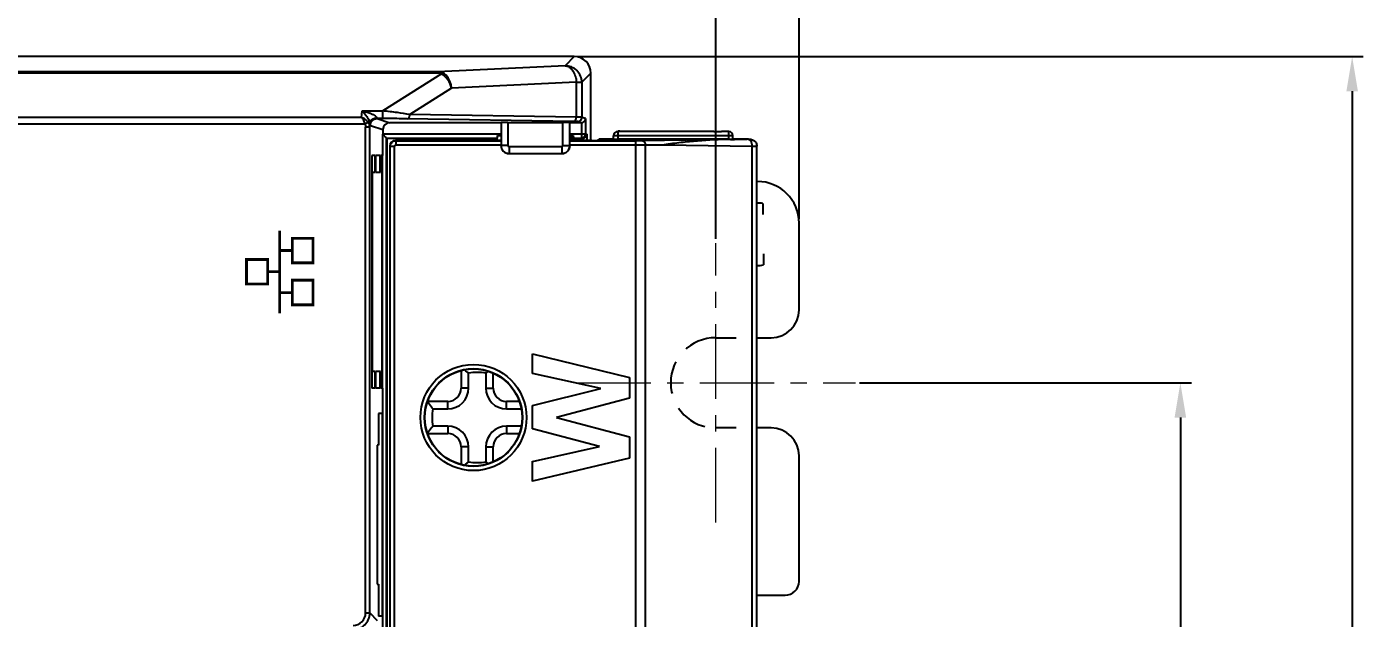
# Model space of a CAD drawing. Header units: millimetres. Extents: x 5329 to 6973, y -914 to -356.
# Drawn here: x 6601.3 to 6697.6, y -473.5 to -430.9 of the extents above; entities that cross this region are included whole.
import ezdxf

# ---------------------------------------------------------------- set-up
doc = ezdxf.new("R2010")
doc.units = ezdxf.units.MM
doc.header["$PDMODE"] = 3
doc.header["$PDSIZE"] = 1
doc.linetypes.add('CENTER', pattern=[17.8, 10.75, -2.35, 2.35, -2.35])
doc.linetypes.add('HIDDEN', pattern=[3.525, 2.35, -1.175])
doc.layers.get('0').update_dxf_attribs({"linetype": 'CONTINUOUS'})
doc.layers.get('Defpoints').update_dxf_attribs({"linetype": 'CONTINUOUS'})
doc.layers.add('3', color=112, linetype='CENTER', lineweight=15)
doc.layers.add('Dim', color=1, linetype='CONTINUOUS')
doc.styles.add('OMI-1', font='arial.ttf', dxfattribs={"oblique": 1})
doc.dimstyles.new('1', dxfattribs={"dimtxt": 4, "dimasz": 2.5, "dimexe": 0.8, "dimexo": 0.3, "dimgap": 0.5, "dimtad": 1, "dimtoh": 1, "dimdec": 1, "dimzin": 0, "dimdsep": 46, "dimtxsty": 'OMI-1', "dimcen": 0, "dimclrd": 256, "dimclre": 256, "dimclrt": 256, "dimadec": 0, "dimazin": 0, "dimtfac": 0.8, "dimtdec": 1, "dimtix": 1, "dimtmove": 0, "dimatfit": 3, "dimfxl": 1, "dimtolj": 1, "dimtzin": 0, "dimarcsym": 0})

# ---------------------------------------------------------------- blocks, each defined once
blk = doc.blocks.new('*D6098')
at = {"layer": 'Defpoints', "color": 0}
for p in [(6396.946, -413.207), (6396.946, -446.488), (6650.946, -446.488)]:
    blk.add_point(p, dxfattribs=at)
at = {"layer": 'Dim', "lineweight": -2}
for p, q in [((6396.946, -446.188), (6396.946, -412.407)), ((6648.446, -413.207), (6399.446, -413.207)), ((6650.946, -446.188), (6650.946, -412.407))]:
    blk.add_line(p, q, dxfattribs=at)
at = {"layer": 'Dim'}
for points in [[(6399.446, -412.79), (6399.446, -413.624), (6396.946, -413.207)], [(6648.446, -413.624), (6648.446, -412.79), (6650.946, -413.207)]]:
    blk.add_solid(points, dxfattribs=at)
at = {"layer": 'Dim', "insert": (6523.946, -410.665), "char_height": 4, "attachment_point": 5, "style": 'OMI-1'}
blk.add_mtext('\\A1;254.0', dxfattribs=at)
blk = doc.blocks.new('*D6099')
at = {"layer": 'Defpoints', "color": 0}
for p in [(6661.008, -456.55), (6661.008, -506.55), (6684.431, -506.55)]:
    blk.add_point(p, dxfattribs=at)
at = {"layer": 'Dim', "lineweight": -2}
for p, q in [((6661.308, -456.55), (6685.231, -456.55)), ((6684.431, -459.05), (6684.431, -504.05)), ((6661.308, -506.55), (6685.231, -506.55))]:
    blk.add_line(p, q, dxfattribs=at)
at = {"layer": 'Dim'}
for points in [[(6684.847, -459.05), (6684.014, -459.05), (6684.431, -456.55)], [(6684.014, -504.05), (6684.847, -504.05), (6684.431, -506.55)]]:
    blk.add_solid(points, dxfattribs=at)
at = {"layer": 'Dim', "insert": (6681.889, -481.55), "char_height": 4, "attachment_point": 5, "rotation": 90, "style": 'OMI-1'}
blk.add_mtext('\\A1;50.0', dxfattribs=at)
blk = doc.blocks.new('*D6110')
at = {"layer": 'Defpoints', "color": 0}
for p in [(6656.946, -404.358), (6390.946, -445.05), (6656.946, -445.05)]:
    blk.add_point(p, dxfattribs=at)
at = {"layer": 'Dim', "lineweight": -2}
for p, q in [((6390.946, -444.75), (6390.946, -403.558)), ((6656.946, -444.75), (6656.946, -403.558)), ((6393.446, -404.358), (6654.446, -404.358))]:
    blk.add_line(p, q, dxfattribs=at)
at = {"layer": 'Dim'}
for points in [[(6393.446, -403.941), (6393.446, -404.775), (6390.946, -404.358)], [(6654.446, -404.775), (6654.446, -403.941), (6656.946, -404.358)]]:
    blk.add_solid(points, dxfattribs=at)
at = {"layer": 'Dim', "insert": (6523.946, -401.816), "char_height": 4, "attachment_point": 5, "style": 'OMI-1'}
blk.add_mtext('\\A1;266.0', dxfattribs=at)
blk = doc.blocks.new('*D6112')
at = {"layer": 'Defpoints', "color": 0}
for p in [(6650.946, -413.207), (6656.946, -445.05), (6650.946, -446.488)]:
    blk.add_point(p, dxfattribs=at)
at = {"layer": 'Dim', "lineweight": -2}
for p, q in [((6648.446, -413.207), (6645.946, -413.207)), ((6650.946, -446.188), (6650.946, -412.407)), ((6656.946, -413.207), (6650.946, -413.207)), ((6656.946, -444.75), (6656.946, -412.407)), ((6659.446, -413.207), (6661.946, -413.207))]:
    blk.add_line(p, q, dxfattribs=at)
at = {"layer": 'Dim'}
for points in [[(6648.446, -413.624), (6648.446, -412.79), (6650.946, -413.207)], [(6659.446, -412.79), (6659.446, -413.624), (6656.946, -413.207)]]:
    blk.add_solid(points, dxfattribs=at)
at = {"layer": 'Dim', "insert": (6653.946, -410.665), "char_height": 4, "attachment_point": 5, "style": 'OMI-1'}
blk.add_mtext('\\A1;6.0', dxfattribs=at)
blk = doc.blocks.new('*D6113')
at = {"layer": 'Defpoints', "color": 0}
for p in [(6640.747, -433.05), (6640.746, -530.05), (6696.813, -530.051)]:
    blk.add_point(p, dxfattribs=at)
at = {"layer": 'Dim', "lineweight": -2}
for p, q in [((6641.047, -433.05), (6697.614, -433.051)), ((6696.814, -435.551), (6696.813, -527.551)), ((6641.046, -530.05), (6697.613, -530.051))]:
    blk.add_line(p, q, dxfattribs=at)
at = {"layer": 'Dim'}
for points in [[(6697.231, -435.551), (6696.398, -435.551), (6696.814, -433.051)], [(6696.396, -527.551), (6697.229, -527.551), (6696.813, -530.051)]]:
    blk.add_solid(points, dxfattribs=at)
at = {"layer": 'Dim', "insert": (6694.271, -481.551), "char_height": 4, "attachment_point": 5, "rotation": 89.99903, "style": 'OMI-1'}
blk.add_mtext('\\A1;97.0', dxfattribs=at)

msp = doc.modelspace()

# ---------------------------------------------------------------- linework, layer by layer
at = {"color": 7, "linetype": 'Continuous'}
for p, q in [((6640.747, -433.05), (6436.146, -433.05)), ((6640.747, -433.05), (6640.086, -433.711)), ((6630.912, -434.144), (6584.459, -434.144)), ((6630.912, -434.251), (6584.798, -434.251)), ((6631.178, -434.303), (6626.943, -436.973)), ((6640.086, -433.711), (6630.912, -434.144)), ((6630.912, -434.251), (6630.912, -434.144)), ((6641.946, -434.248), (6641.285, -434.909)), ((6641.946, -439.101), (6641.946, -434.248)), ((6631.906, -435.333), (6628.891, -437.234)), ((6640.889, -434.909), (6631.906, -435.333)), ((6640.889, -434.909), (6641.285, -434.909)), ((6640.889, -434.909), (6640.889, -437.422)), ((6641.285, -434.909), (6641.285, -437.433)), ((6625.417, -437.441), (6625.452, -436.973)), ((6625.452, -436.973), (6626.943, -436.973)), ((6626.943, -437.518), (6626.943, -436.973)), ((6640.889, -437.422), (6628.891, -437.234)), ((6625.417, -437.441), (6596.834, -437.441)), ((6625.653, -437.932), (6596.834, -437.932)), ((6625.898, -437.797), (6625.653, -437.932)), ((6626.002, -438.131), (6625.702, -438.131)), ((6625.702, -473.124), (6625.702, -438.132)), ((6626.002, -438.131), (6626.021, -437.87)), ((6626.002, -473.124), (6626.002, -438.131)), ((6626.045, -438.018), (6626.946, -438.318)), ((6626.943, -437.518), (6626.544, -437.518)), ((6626.544, -437.518), (6627.446, -437.819)), ((6626.946, -438.318), (6626.946, -438.62)), ((6635.446, -437.819), (6627.446, -437.819)), ((6640.689, -437.722), (6628.691, -437.534)), ((6635.446, -437.819), (6635.463, -437.801)), ((6635.463, -437.801), (6635.463, -439.447)), ((6635.963, -437.793), (6639.928, -437.793)), ((6635.963, -437.793), (6635.963, -439.447)), ((6639.928, -439.447), (6639.928, -437.793)), ((6640.428, -439.447), (6640.428, -437.801)), ((6641.258, -437.819), (6640.446, -437.819)), ((6641.242, -437.819), (6640.985, -437.733)), ((6641.258, -437.819), (6641.258, -438.92)), ((6641.557, -437.524), (6641.285, -437.433)), ((6641.557, -437.524), (6641.557, -438.62)), ((6626.946, -438.62), (6635.446, -438.62)), ((6626.946, -440.175), (6626.946, -438.65)), ((6627.217, -438.92), (6626.946, -438.65)), ((6627, -438.704), (6626.946, -438.65)), ((6627.05, -438.754), (6627, -438.704)), ((6627.169, -438.873), (6627.136, -438.84)), ((6627.195, -438.899), (6627.169, -438.873)), ((6627.211, -438.914), (6627.195, -438.899)), ((6627.217, -438.92), (6627.211, -438.914)), ((6627.217, -438.92), (6635.212, -438.92)), ((6627.217, -524.179), (6627.217, -438.92)), ((6635.186, -438.947), (6627.243, -438.947)), ((6627.243, -438.947), (6627.243, -524.153)), ((6635.452, -439.101), (6627.846, -439.101)), ((6627.87, -439.126), (6627.846, -439.101)), ((6627.87, -439.126), (6635.452, -439.126)), ((6627.87, -439.126), (6627.87, -439.425)), ((6635.186, -439.101), (6635.186, -438.947)), ((6635.217, -438.745), (6635.452, -438.745)), ((6642.015, -439.101), (6640.439, -439.101)), ((6640.439, -439.126), (6645.192, -439.126)), ((6640.44, -438.745), (6640.675, -438.745)), ((6640.446, -438.62), (6641.557, -438.62)), ((6640.546, -438.752), (6640.546, -439.101)), ((6640.679, -438.92), (6641.258, -438.92)), ((6641.352, -438.947), (6640.706, -438.947)), ((6640.706, -439.101), (6640.706, -438.947)), ((6641.258, -438.92), (6641.337, -438.947)), ((6641.352, -438.947), (6641.352, -439.101)), ((6641.557, -438.62), (6641.652, -438.652)), ((6641.652, -438.652), (6641.652, -439.101)), ((6642.365, -439.095), (6642.476, -439.058)), ((6642.534, -439), (6642.476, -439.058)), ((6643.576, -439), (6642.534, -439)), ((6652.176, -438.755), (6643.576, -438.755)), ((6643.576, -439), (6643.576, -438.755)), ((6650.796, -438.455), (6643.876, -438.455)), ((6643.876, -438.455), (6643.876, -439.005)), ((6651.876, -439.005), (6643.876, -439.005)), ((6643.946, -438.35), (6643.946, -438.455)), ((6645.192, -523.974), (6645.192, -439.126)), ((6652, -439.023), (6645.66, -439.122)), ((6650.801, -438.455), (6651.35, -438.455)), ((6651.876, -438.455), (6651.355, -438.455)), ((6651.876, -439.005), (6651.876, -438.455)), ((6652.176, -439), (6652.176, -438.755)), ((6653.154, -439), (6652.176, -439)), ((6653.245, -439.001), (6653.167, -439)), ((6626.391, -440.175), (6626.147, -440.175)), ((6626.147, -440.175), (6626.147, -456.925)), ((6626.391, -441.375), (6626.391, -440.175)), ((6626.742, -440.175), (6626.449, -440.175)), ((6626.449, -441.375), (6626.449, -440.175)), ((6626.742, -441.375), (6626.742, -440.175)), ((6626.946, -440.175), (6626.8, -440.175)), ((6626.8, -441.375), (6626.8, -440.175)), ((6626.917, -456.925), (6626.917, -440.175)), ((6627.446, -439.501), (6627.446, -523.598)), ((6627.446, -439.501), (6627.47, -439.525)), ((6627.77, -439.525), (6627.47, -439.525)), ((6627.47, -523.574), (6627.47, -439.525)), ((6627.77, -439.525), (6627.77, -523.574)), ((6635.453, -439.425), (6627.87, -439.425)), ((6635.963, -439.447), (6635.453, -439.447)), ((6636.046, -439.529), (6639.846, -439.529)), ((6636.046, -439.529), (6636.046, -440.04)), ((6636.046, -440.029), (6639.846, -440.029)), ((6639.846, -439.529), (6639.846, -440.04)), ((6639.928, -439.447), (6640.439, -439.447)), ((6645.192, -439.425), (6640.439, -439.425)), ((6645.861, -439.422), (6647.217, -439.401)), ((6645.861, -439.422), (6645.861, -523.677)), ((6647.217, -439.401), (6653.572, -439.501)), ((6653.572, -523.598), (6653.572, -439.501)), ((6653.903, -523.592), (6653.903, -439.507)), ((6626.147, -441.375), (6626.391, -441.375)), ((6626.21, -455.725), (6626.21, -441.375)), ((6626.449, -441.375), (6626.742, -441.375)), ((6626.8, -441.375), (6626.883, -441.375)), ((6626.883, -441.375), (6626.883, -455.725)), ((6653.903, -442.05), (6653.946, -442.05)), ((6654.339, -443.634), (6654.346, -444.432)), ((6656.946, -451.3), (6656.946, -445.05)), ((6654.374, -447.26), (6654.381, -448.057)), ((6653.903, -453.3), (6654.946, -453.3)), ((6637.734, -454.474), (6637.726, -454.463)), ((6637.734, -454.474), (6644.717, -456.17)), ((6637.734, -455.879), (6637.734, -454.474)), ((6632.596, -455.665), (6632.596, -456.928)), ((6626.391, -455.725), (6626.147, -455.725)), ((6626.391, -456.925), (6626.391, -455.725)), ((6626.742, -455.725), (6626.449, -455.725)), ((6626.449, -456.925), (6626.449, -455.725)), ((6626.742, -456.925), (6626.742, -455.725)), ((6626.883, -455.725), (6626.8, -455.725)), ((6626.8, -456.925), (6626.8, -455.725)), ((6633.125, -456.928), (6633.125, -455.86)), ((6634.367, -455.86), (6634.367, -456.928)), ((6634.896, -456.928), (6634.896, -455.858)), ((6637.734, -455.879), (6637.726, -455.886)), ((6642.653, -456.959), (6637.734, -455.879)), ((6644.717, -456.17), (6644.726, -456.163)), ((6644.717, -456.17), (6644.717, -457.655)), ((6626.391, -456.925), (6626.147, -456.925)), ((6626.742, -456.925), (6626.449, -456.925)), ((6626.946, -456.925), (6626.8, -456.925)), ((6626.946, -524.45), (6626.946, -456.925)), ((6633.125, -456.928), (6632.596, -456.928)), ((6634.367, -456.928), (6634.896, -456.928)), ((6637.734, -458.194), (6642.653, -456.959)), ((6642.653, -456.959), (6642.615, -456.96)), ((6631.625, -457.899), (6630.175, -457.899)), ((6630.556, -458.428), (6631.625, -458.428)), ((6631.625, -458.428), (6631.625, -457.899)), ((6636.776, -457.899), (6635.867, -457.899)), ((6635.867, -458.428), (6635.867, -457.899)), ((6635.867, -458.428), (6636.913, -458.428)), ((6637.734, -458.194), (6637.726, -458.187)), ((6637.734, -459.861), (6637.734, -458.194)), ((6644.717, -457.655), (6639.458, -459.056)), ((6644.717, -457.655), (6644.726, -457.662)), ((6626.92, -458.75), (6626.631, -458.75)), ((6626.631, -458.75), (6626.631, -461.05)), ((6626.92, -473.35), (6626.92, -458.75)), ((6639.458, -459.056), (6639.492, -459.056)), ((6639.458, -459.056), (6644.717, -460.452)), ((6630.175, -460.2), (6631.625, -460.2)), ((6631.625, -459.671), (6630.556, -459.671)), ((6631.625, -459.671), (6631.625, -460.2)), ((6636.913, -459.671), (6635.867, -459.671)), ((6635.867, -459.671), (6635.867, -460.2)), ((6635.867, -460.2), (6636.776, -460.2)), ((6637.734, -459.861), (6637.726, -459.868)), ((6642.571, -461.148), (6637.734, -459.861)), ((6644.717, -460.452), (6644.726, -460.446)), ((6644.717, -460.452), (6644.717, -461.972)), ((6654.946, -459.8), (6653.903, -459.8)), ((6626.631, -461.05), (6626.527, -461.05)), ((6626.527, -461.05), (6626.527, -471.05)), ((6633.125, -461.171), (6632.596, -461.171)), ((6632.596, -461.171), (6632.596, -462.434)), ((6633.125, -462.24), (6633.125, -461.171)), ((6634.367, -461.171), (6634.896, -461.171)), ((6634.367, -461.171), (6634.367, -462.24)), ((6634.896, -462.241), (6634.896, -461.171)), ((6637.734, -462.21), (6642.571, -461.148)), ((6642.571, -461.148), (6642.534, -461.148)), ((6637.734, -462.21), (6637.726, -462.203)), ((6644.717, -461.972), (6637.734, -463.639)), ((6637.734, -463.639), (6637.734, -462.21)), ((6644.717, -461.972), (6644.726, -461.978)), ((6656.946, -470.85), (6656.946, -461.8)), ((6637.734, -463.639), (6637.726, -463.65)), ((6626.527, -471.05), (6626.631, -471.05)), ((6626.631, -471.05), (6626.631, -473.35)), ((6653.903, -471.85), (6655.946, -471.85)), ((6625.702, -473.124), (6626.002, -473.124)), ((6626.002, -473.124), (6626.539, -473.661)), ((6626.92, -473.35), (6626.631, -473.35))]:
    msp.add_line(p, q, dxfattribs=at)
at = {"linetype": 'HIDDEN'}
for p, q in [((6650.946, -453.3), (6652.419, -453.3)), ((6652.419, -459.8), (6650.946, -459.8))]:
    msp.add_line(p, q, dxfattribs=at)
at = {"const_width": 0.2}
for points in [[(6619.508, -451.554), (6619.508, -445.584)], [(6619.525, -447.021), (6620.426, -447.021)], [(6618.644, -448.55), (6619.529, -448.55)], [(6619.515, -450.064), (6620.406, -450.064)]]:
    msp.add_lwpolyline(points, dxfattribs=at)
for points in [[(6620.415, -447.906), (6620.415, -446.138), (6621.919, -446.138), (6621.919, -447.906)], [(6617.12, -449.44), (6617.12, -447.665), (6618.647, -447.665), (6618.647, -449.44)], [(6620.422, -450.937), (6620.422, -449.161), (6621.911, -449.161), (6621.911, -450.937)]]:
    msp.add_lwpolyline(points, close=True, dxfattribs=at)
at = {"color": 7, "linetype": 'Continuous'}
for radius in [3.824, 3.525, 3.5]:
    msp.add_circle((6633.476, -459.05), radius, dxfattribs=at)
for centre, radius, start, end in [((6643.876, -438.755), 0.3, 90, 180), ((6651.876, -438.755), 0.3, 0, 90), ((6636.046, -439.447), 0.582, 180, 270), ((6636.046, -439.447), 0.0825, 180, 270), ((6639.846, -439.447), 0.582, 270, 0), ((6639.846, -439.447), 0.0825, 270, 0), ((6653.946, -445.05), 3, 0, 90), ((6653.946, -445.85), 2.25, 79.94248, 91.09875), ((6653.946, -445.85), 2.25, 268.90021, 281.15921), ((6654.946, -451.3), 2, 270, 0), ((6633.746, -459.05), 3.25, 78.97861, 101.02139), ((6631.625, -456.928), 1.5, 270, 0), ((6631.625, -456.928), 0.971, 270, 0), ((6635.867, -456.928), 1.5, 180, 270), ((6635.867, -456.928), 0.971, 180, 270), ((6633.746, -459.05), 3.25, 168.97861, 191.02139), ((6631.625, -461.171), 1.5, 0, 90), ((6631.625, -461.171), 0.971, 0, 90), ((6635.867, -461.171), 1.5, 90, 180), ((6635.867, -461.171), 0.971, 90, 180), ((6654.946, -461.8), 2, 0, 90), ((6633.746, -459.05), 3.25, 258.97861, 281.02139), ((6655.946, -470.85), 1, 270, 0)]:
    msp.add_arc(centre, radius, start, end, dxfattribs=at)
at = {"color": 7, "linetype": 'HIDDEN'}
msp.add_arc((6650.946, -456.55), 3.25, 90, 270, dxfattribs=at)
at = {"color": 7, "linetype": 'Continuous'}
for centre, major_axis, ratio, start_param, end_param in [((6640.746, -434.25), (0, 1.201), 0.999411, -1.570796, 0), ((6640.744, -434.251), (0.851, 0.851), 0.997265, -0.784029, 0.784029), ((6627.447, -438.319), (0.475, -0.158), 0.998478, 1.89276, 3.462643), ((6635.963, -437.801), (0.5, 0), 0.017455, 1.570796, 3.124139), ((6639.928, -437.801), (0.5, 0), 0.017455, 0.017453, 1.570796), ((6626.962, -438.62), (0, 0.3), 0.052408, -4.712389, -4.614606), ((6627.846, -439.501), (0.283, -0.283), 0.999695, 2.356347, 3.926839), ((6635.212, -438.62), (0, 0.3), 0.017479, -3.124139, -2.000133), ((6640.679, -438.62), (0, 0.3), 0.017479, 2.000133, 3.124139), ((6642.015, -439.095), (0.35, 0), 0.017455, -1.570796, -0.05236), ((6643.876, -439), (0.3, 0), 0.017455, -3.141593, -1.570796), ((6651.876, -439), (0.3, 0), 0.017455, -1.570796, 0), ((6637.254, -439.25), (15.917, 0.25), 0.000737, 5.89714, 6.330133)]:
    msp.add_ellipse(centre, major_axis=major_axis, ratio=ratio, start_param=start_param, end_param=end_param, dxfattribs=at)
for points, knots in [([(6631.335, -434.252), (6631.306, -434.234), (6631.175, -434.166), (6631.025, -434.146), (6630.912, -434.144)], [0, 0, 0, 0, 0.23087, 1, 1, 1, 1]), ([(6631.178, -434.303), (6631.16, -434.292), (6631.075, -434.257), (6630.982, -434.251), (6630.912, -434.251)], [0, 0, 0, 0, 0.227447, 1, 1, 1, 1]), ([(6631.178, -434.303), (6631.191, -434.296), (6631.24, -434.272), (6631.294, -434.256), (6631.335, -434.252)], [0, 0, 0, 0, 0.268451, 1, 1, 1, 1]), ([(6631.906, -435.333), (6631.85, -435.116), (6631.667, -434.72), (6631.355, -434.404), (6631.178, -434.303)], [0, 0, 0, 0, 0.523037, 1, 1, 1, 1]), ([(6631.906, -435.333), (6631.894, -435.221), (6631.816, -434.817), (6631.586, -434.417), (6631.335, -434.252)], [0, 0, 0, 0, 0.273162, 1, 1, 1, 1]), ([(6641.285, -434.909), (6641.284, -434.604), (6641.027, -433.968), (6640.392, -433.712), (6640.086, -433.711)], [0, 0, 0, 0, 0.500013, 1, 1, 1, 1]), ([(6640.086, -433.711), (6640.192, -433.717), (6640.418, -433.802), (6640.672, -434.082), (6640.841, -434.466), (6640.885, -434.758), (6640.889, -434.909)], [0, 0, 0, 0, 0.203686, 0.439114, 0.709359, 1, 1, 1, 1]), ([(6625.452, -436.973), (6625.552, -436.992), (6625.752, -437.039), (6626.044, -437.135), (6626.283, -437.242), (6626.441, -437.351), (6626.513, -437.422), (6626.521, -437.463)], [0, 0, 0, 0, 0.25334, 0.510452, 0.769982, 0.896951, 1, 1, 1, 1]), ([(6625.452, -436.973), (6625.578, -437.091), (6625.752, -437.307), (6625.918, -437.588), (6625.992, -437.758), (6626.017, -437.837), (6626.021, -437.87)], [0, 0, 0, 0, 0.48135, 0.768614, 0.909011, 1, 1, 1, 1]), ([(6628.891, -437.234), (6628.593, -437.18), (6627.946, -437.079), (6627.295, -437.001), (6626.943, -436.973)], [0, 0, 0, 0, 0.461888, 1, 1, 1, 1]), ([(6628.691, -437.534), (6628.746, -437.533), (6628.865, -437.439), (6628.891, -437.307), (6628.891, -437.234)], [0, 0, 0, 0, 0.432412, 1, 1, 1, 1]), ([(6625.898, -437.797), (6625.87, -437.755), (6625.742, -437.598), (6625.561, -437.485), (6625.417, -437.441)], [0, 0, 0, 0, 0.254523, 1, 1, 1, 1]), ([(6625.417, -437.441), (6625.47, -437.504), (6625.563, -437.664), (6625.626, -437.836), (6625.653, -437.932)], [0, 0, 0, 0, 0.451319, 1, 1, 1, 1]), ([(6626.021, -437.87), (6626.025, -437.763), (6626.159, -437.537), (6626.398, -437.466), (6626.521, -437.463)], [0, 0, 0, 0, 0.465508, 1, 1, 1, 1]), ([(6626.021, -437.87), (6626.023, -437.891), (6626.026, -437.926), (6626.031, -437.974), (6626.037, -438), (6626.041, -438.017), (6626.045, -438.018)], [0, 0, 0, 0, 0.412901, 0.720054, 0.915581, 1, 1, 1, 1]), ([(6626.045, -438.018), (6626.045, -437.891), (6626.151, -437.625), (6626.417, -437.519), (6626.544, -437.518)], [0, 0, 0, 0, 0.500215, 1, 1, 1, 1]), ([(6626.521, -437.463), (6626.523, -437.477), (6626.527, -437.494), (6626.538, -437.518), (6626.544, -437.518)], [0, 0, 0, 0, 0.684346, 1, 1, 1, 1]), ([(6628.691, -437.534), (6628.562, -437.532), (6627.979, -437.524), (6627.397, -437.518), (6626.943, -437.518)], [0, 0, 0, 0, 0.221495, 1, 1, 1, 1]), ([(6640.689, -437.722), (6640.744, -437.721), (6640.863, -437.628), (6640.889, -437.495), (6640.889, -437.422)], [0, 0, 0, 0, 0.432412, 1, 1, 1, 1]), ([(6640.985, -437.733), (6640.977, -437.73), (6640.947, -437.73), (6640.849, -437.724), (6640.759, -437.723), (6640.689, -437.722)], [0, 0, 0, 0, 0.089706, 0.291966, 1, 1, 1, 1]), ([(6641.285, -437.433), (6641.273, -437.43), (6641.234, -437.43), (6641.103, -437.424), (6640.983, -437.423), (6640.889, -437.422)], [0, 0, 0, 0, 0.08949, 0.291741, 1, 1, 1, 1]), ([(6640.985, -437.733), (6641.061, -437.733), (6641.221, -437.669), (6641.285, -437.51), (6641.285, -437.433)], [0, 0, 0, 0, 0.499785, 1, 1, 1, 1]), ([(6641.242, -437.819), (6641.328, -437.819), (6641.488, -437.748), (6641.554, -437.593), (6641.557, -437.524)], [0, 0, 0, 0, 0.553356, 1, 1, 1, 1]), ([(6627.47, -439.525), (6627.47, -439.423), (6627.556, -439.211), (6627.768, -439.126), (6627.87, -439.126)], [0, 0, 0, 0, 0.499996, 1, 1, 1, 1]), ([(6641.258, -438.92), (6641.334, -438.92), (6641.493, -438.856), (6641.557, -438.697), (6641.557, -438.62)], [0, 0, 0, 0, 0.499785, 1, 1, 1, 1]), ([(6641.337, -438.947), (6641.422, -438.947), (6641.583, -438.875), (6641.648, -438.721), (6641.652, -438.652)], [0, 0, 0, 0, 0.553356, 1, 1, 1, 1]), ([(6645.66, -439.122), (6645.626, -439.123), (6645.47, -439.125), (6645.314, -439.126), (6645.192, -439.126)], [0, 0, 0, 0, 0.219101, 1, 1, 1, 1]), ([(6645.66, -439.122), (6645.687, -439.123), (6645.744, -439.143), (6645.809, -439.213), (6645.85, -439.31), (6645.86, -439.384), (6645.861, -439.422)], [0, 0, 0, 0, 0.20319, 0.437072, 0.707341, 1, 1, 1, 1]), ([(6652, -439.023), (6651.211, -439.037), (6650.022, -439.088), (6648.43, -439.249), (6647.625, -439.351), (6647.217, -439.401)], [0, 0, 0, 0, 0.492929, 0.743065, 1, 1, 1, 1]), ([(6653.245, -439.001), (6653.253, -439.001), (6653.284, -439.002), (6653.314, -439.002), (6653.336, -439.003)], [0, 0, 0, 0, 0.273946, 1, 1, 1, 1]), ([(6653.572, -439.501), (6653.572, -439.437), (6653.558, -439.314), (6653.491, -439.151), (6653.385, -439.034), (6653.289, -439.002), (6653.245, -439.001)], [0, 0, 0, 0, 0.293511, 0.563386, 0.796566, 1, 1, 1, 1]), ([(6653.336, -439.003), (6653.379, -439.004), (6653.5, -439.006), (6653.696, -439.078), (6653.862, -439.263), (6653.903, -439.427), (6653.903, -439.507)], [0, 0, 0, 0, 0.152159, 0.427649, 0.713417, 1, 1, 1, 1]), ([(6627.77, -439.525), (6627.77, -439.5), (6627.792, -439.447), (6627.845, -439.425), (6627.87, -439.425)], [0, 0, 0, 0, 0.500253, 1, 1, 1, 1]), ([(6635.453, -439.447), (6635.453, -439.598), (6635.579, -439.913), (6635.895, -440.04), (6636.046, -440.04)], [0, 0, 0, 0, 0.500335, 1, 1, 1, 1]), ([(6639.846, -440.04), (6639.997, -440.04), (6640.312, -439.913), (6640.439, -439.598), (6640.439, -439.447)], [0, 0, 0, 0, 0.500196, 1, 1, 1, 1]), ([(6645.861, -439.422), (6645.812, -439.423), (6645.589, -439.425), (6645.366, -439.425), (6645.192, -439.425)], [0, 0, 0, 0, 0.219098, 1, 1, 1, 1]), ([(6653.572, -439.501), (6653.618, -439.501), (6653.684, -439.502), (6653.765, -439.503), (6653.813, -439.504), (6653.85, -439.505), (6653.879, -439.504), (6653.891, -439.508), (6653.903, -439.506), (6653.903, -439.507)], [0, 0, 0, 0, 0.422388, 0.59488, 0.738464, 0.851788, 0.933619, 0.983142, 1, 1, 1, 1]), ([(6633.125, -455.86), (6633.099, -455.839), (6632.999, -455.757), (6632.897, -455.677), (6632.82, -455.618)], [0, 0, 0, 0, 0.252577, 1, 1, 1, 1]), ([(6634.367, -455.86), (6634.381, -455.848), (6634.438, -455.801), (6634.495, -455.756), (6634.538, -455.722)], [0, 0, 0, 0, 0.25151, 1, 1, 1, 1]), ([(6630.556, -458.428), (6630.522, -458.387), (6630.388, -458.222), (6630.26, -458.054), (6630.166, -457.927)], [0, 0, 0, 0, 0.254011, 1, 1, 1, 1]), ([(6630.556, -459.671), (6630.522, -459.712), (6630.388, -459.877), (6630.26, -460.045), (6630.167, -460.172)], [0, 0, 0, 0, 0.25401, 1, 1, 1, 1]), ([(6633.125, -462.24), (6633.099, -462.261), (6632.999, -462.343), (6632.897, -462.423), (6632.82, -462.482)], [0, 0, 0, 0, 0.252579, 1, 1, 1, 1]), ([(6634.367, -462.24), (6634.381, -462.251), (6634.438, -462.298), (6634.495, -462.344), (6634.538, -462.378)], [0, 0, 0, 0, 0.251508, 1, 1, 1, 1]), ([(6624.803, -474.322), (6625.109, -474.322), (6625.746, -474.066), (6626.001, -473.429), (6626.002, -473.124)], [0, 0, 0, 0, 0.500164, 1, 1, 1, 1]), ([(6624.803, -474.022), (6625.033, -474.022), (6625.511, -473.831), (6625.702, -473.353), (6625.702, -473.124)], [0, 0, 0, 0, 0.500164, 1, 1, 1, 1])]:
    msp.add_open_spline(points, degree=3, knots=knots, dxfattribs=at)
for points in [[(6625.653, -437.932), (6625.686, -437.992), (6625.702, -438.063), (6625.702, -438.132)], [(6626.002, -438.131), (6626, -438.015), (6625.963, -437.894), (6625.898, -437.797)]]:
    msp.add_open_spline(points, degree=3, dxfattribs=at)
at = {"layer": '3', "linetype": 'CENTER', "ltscale": 0.5}
for p, q in [((6650.946, -466.611), (6650.946, -446.488)), ((6640.884, -456.55), (6661.008, -456.55))]:
    msp.add_line(p, q, dxfattribs=at)

# ---------------------------------------------------------------- dimensions: what is measured, and where the dimension line sits
at = {"layer": 'Dim'}
for base, p1, p2, picture, middle in [((6656.946, -404.358), (6390.946, -445.05), (6656.946, -445.05), '*D6110', (6523.946, -401.816)), ((6396.946, -413.207), (6650.946, -446.488), (6396.946, -446.488), '*D6098', (6523.946, -410.665)), ((6650.946, -413.207), (6656.946, -445.05), (6650.946, -446.488), '*D6112', (6653.946, -410.665))]:
    dim = msp.add_linear_dim(base=base, p1=p1, p2=p2, dimstyle='1', dxfattribs=at)
    dim.commit()
    dim.dimension.update_dxf_attribs({"geometry": picture, "text_midpoint": middle})
dim = msp.add_aligned_dim(p1=(6640.747, -433.05), p2=(6640.746, -530.05), distance=56.067, dimstyle='1', dxfattribs=at)
dim.commit()
dim.dimension.update_dxf_attribs({"geometry": '*D6113', "text_midpoint": (6694.271, -481.551)})
dim = msp.add_linear_dim(base=(6684.431, -506.55), p1=(6661.008, -456.55), p2=(6661.008, -506.55), angle=90, dimstyle='1', dxfattribs=at)
dim.commit()
dim.dimension.update_dxf_attribs({"geometry": '*D6099', "text_midpoint": (6681.889, -481.55)})

doc.saveas('drawing.dxf')
